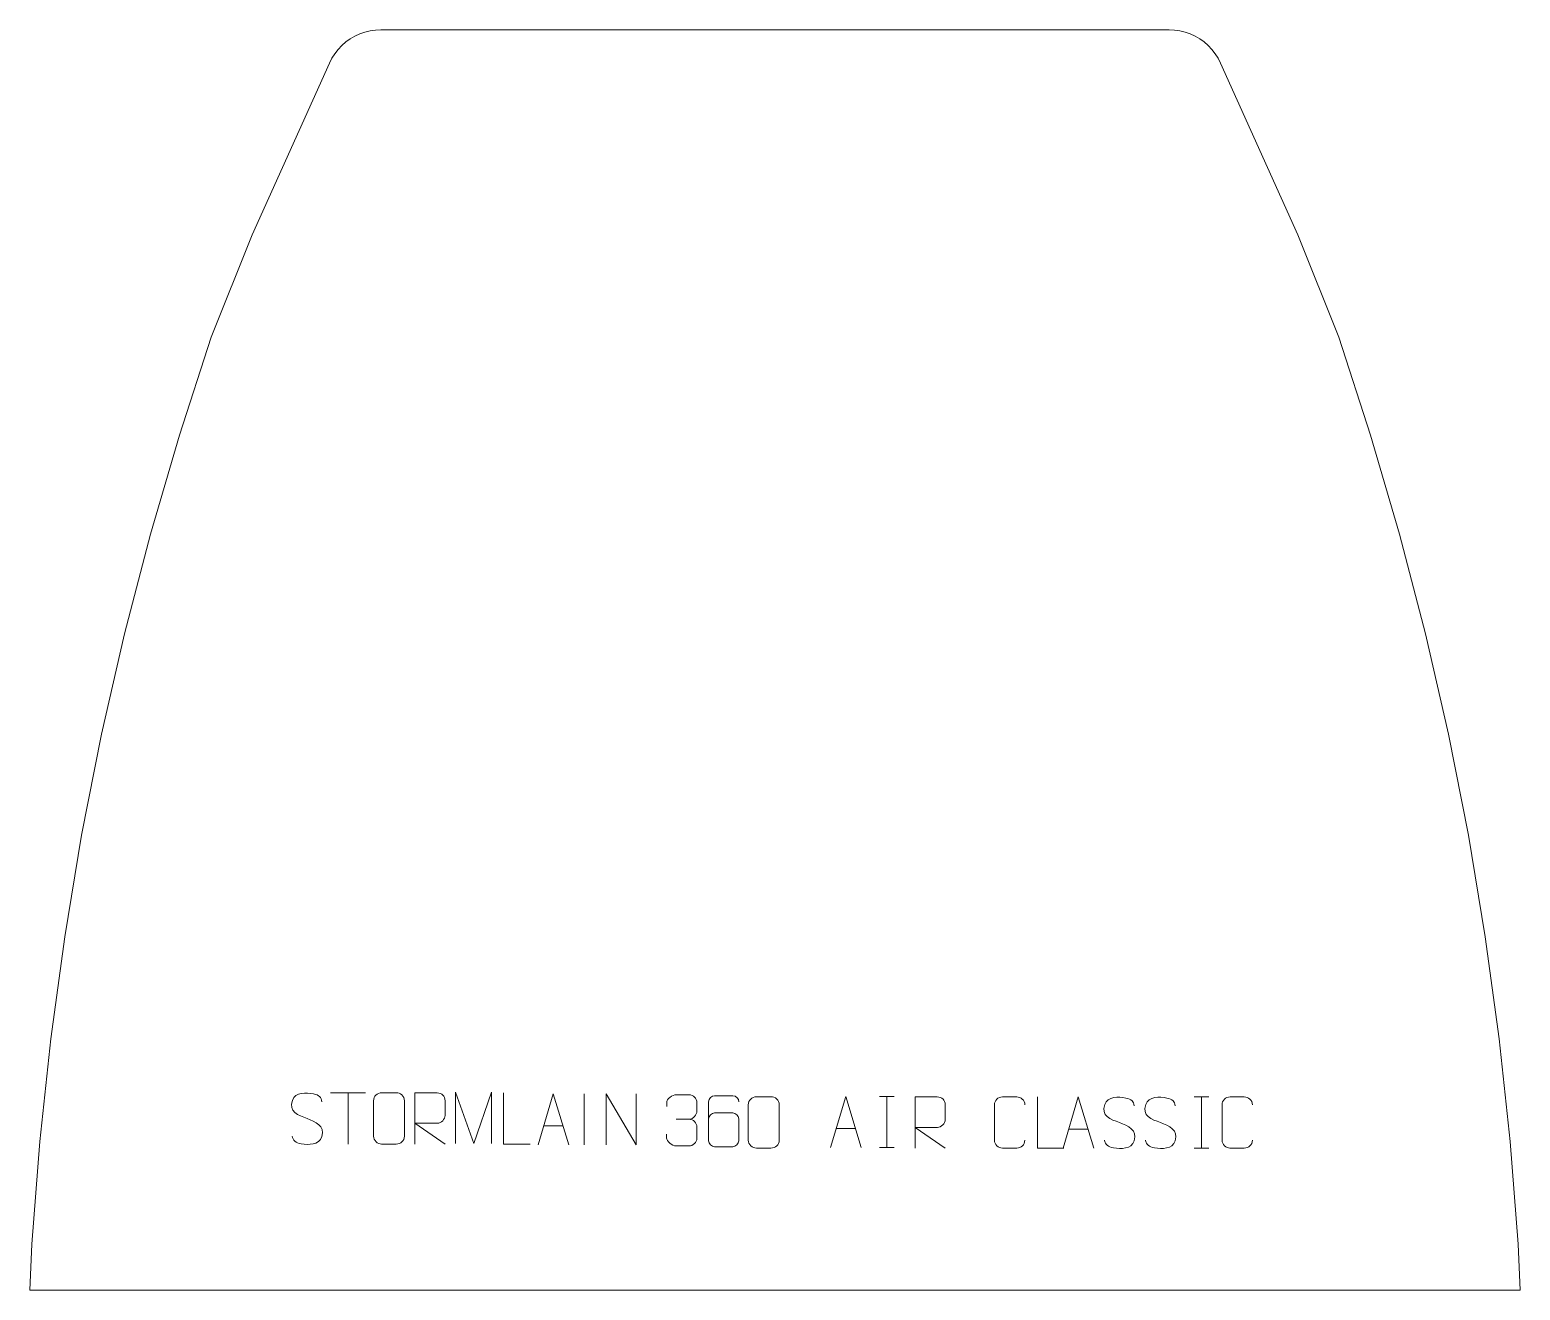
# Model space of a CAD drawing. Header units: millimetres. Extents: x -350 to 377, y 868 to 1483.
import ezdxf

# ---------------------------------------------------------------- set-up
doc = ezdxf.new("R2010")
doc.units = ezdxf.units.MM
doc.header["$MEASUREMENT"] = 0
doc.layers.add('layer 1', color=7, linetype='Continuous')

msp = doc.modelspace()

# ---------------------------------------------------------------- linework, layer by layer
at = {"layer": 'layer 1', "color": 242, "lineweight": 9}
msp.add_open_spline([(-178.9515, 1483.4444), (-178.9515, 1483.4444), (205.4459, 1483.4444), (205.4459, 1483.4444), (205.4459, 1483.4444), (205.4459, 1483.4444), (208.0757, 1483.3189), (208.0757, 1483.3189), (208.0757, 1483.3189), (208.0757, 1483.3189), (210.6812, 1482.9419), (210.6812, 1482.9419), (210.6812, 1482.9419), (210.6812, 1482.9419), (213.2397, 1482.3191), (213.2397, 1482.3191), (213.2397, 1482.3191), (213.2397, 1482.3191), (215.7246, 1481.4534), (215.7246, 1481.4534), (215.7246, 1481.4534), (215.7246, 1481.4534), (218.1174, 1480.3556), (218.1174, 1480.3556), (218.1174, 1480.3556), (218.1174, 1480.3556), (220.395, 1479.0329), (220.395, 1479.0329), (220.395, 1479.0329), (220.395, 1479.0329), (222.5345, 1477.4989), (222.5345, 1477.4989), (222.5345, 1477.4989), (222.5345, 1477.4989), (224.5187, 1475.7674), (224.5187, 1475.7674), (224.5187, 1475.7674), (224.5187, 1475.7674), (226.3263, 1473.855), (226.3263, 1473.855), (226.3263, 1473.855), (226.3263, 1473.855), (227.9459, 1471.7782), (227.9459, 1471.7782), (227.9459, 1471.7782), (227.9459, 1471.7782), (229.3578, 1469.5585), (229.3578, 1469.5585), (229.3578, 1469.5585), (229.3578, 1469.5585), (230.5514, 1467.2113), (230.5514, 1467.2113), (230.5514, 1467.2113), (230.5514, 1467.2113), (268.2469, 1383.4453), (268.2469, 1383.4453), (268.2469, 1383.4453), (268.2469, 1383.4453), (288.2467, 1333.4449), (288.2467, 1333.4449), (288.2467, 1333.4449), (288.2467, 1333.4449), (303.7573, 1285.6326), (303.7573, 1285.6326), (303.7573, 1285.6326), (303.7573, 1285.6326), (317.8426, 1237.3824), (317.8426, 1237.3824), (317.8426, 1237.3824), (317.8426, 1237.3824), (330.4913, 1188.736), (330.4913, 1188.736), (330.4913, 1188.736), (330.4913, 1188.736), (341.6921, 1139.7354), (341.6921, 1139.7354), (341.6921, 1139.7354), (341.6921, 1139.7354), (351.4336, 1090.4242), (351.4336, 1090.4242), (351.4336, 1090.4242), (351.4336, 1090.4242), (359.7092, 1040.8478), (359.7092, 1040.8478), (359.7092, 1040.8478), (359.7092, 1040.8478), (366.5117, 991.0448), (366.5117, 991.0448), (366.5117, 991.0448), (366.5117, 991.0448), (371.8326, 941.0632), (371.8326, 941.0632), (371.8326, 941.0632), (371.8326, 941.0632), (375.6704, 890.9456), (375.6704, 890.9456), (375.6704, 890.9456), (375.6704, 890.9456), (376.7226, 868.4456), (376.7226, 868.4456), (376.7226, 868.4456), (376.7226, 868.4456), (-350.2287, 868.4456), (-350.2287, 868.4456), (-350.2287, 868.4456), (-350.2287, 868.4456), (-349.176, 890.9456), (-349.176, 890.9456), (-349.176, 890.9456), (-349.176, 890.9456), (-345.3387, 941.0632), (-345.3387, 941.0632), (-345.3387, 941.0632), (-345.3387, 941.0632), (-340.0178, 991.0448), (-340.0178, 991.0448), (-340.0178, 991.0448), (-340.0178, 991.0448), (-333.2148, 1040.8478), (-333.2148, 1040.8478), (-333.2148, 1040.8478), (-333.2148, 1040.8478), (-324.9397, 1090.4242), (-324.9397, 1090.4242), (-324.9397, 1090.4242), (-324.9397, 1090.4242), (-315.1982, 1139.7354), (-315.1982, 1139.7354), (-315.1982, 1139.7354), (-315.1982, 1139.7354), (-303.9974, 1188.736), (-303.9974, 1188.736), (-303.9974, 1188.736), (-303.9974, 1188.736), (-291.3487, 1237.3824), (-291.3487, 1237.3824), (-291.3487, 1237.3824), (-291.3487, 1237.3824), (-277.2634, 1285.6326), (-277.2634, 1285.6326), (-277.2634, 1285.6326), (-277.2634, 1285.6326), (-261.7523, 1333.4449), (-261.7523, 1333.4449), (-261.7523, 1333.4449), (-261.7523, 1333.4449), (-241.753, 1383.4453), (-241.753, 1383.4453), (-241.753, 1383.4453), (-241.753, 1383.4453), (-204.0575, 1467.2113), (-204.0575, 1467.2113), (-204.0575, 1467.2113), (-204.0575, 1467.2113), (-202.8639, 1469.5585), (-202.8639, 1469.5585), (-202.8639, 1469.5585), (-202.8639, 1469.5585), (-201.452, 1471.7782), (-201.452, 1471.7782), (-201.452, 1471.7782), (-201.452, 1471.7782), (-199.8324, 1473.855), (-199.8324, 1473.855), (-199.8324, 1473.855), (-199.8324, 1473.855), (-198.0243, 1475.7674), (-198.0243, 1475.7674), (-198.0243, 1475.7674), (-198.0243, 1475.7674), (-196.0401, 1477.4989), (-196.0401, 1477.4989), (-196.0401, 1477.4989), (-196.0401, 1477.4989), (-193.9006, 1479.0329), (-193.9006, 1479.0329), (-193.9006, 1479.0329), (-193.9006, 1479.0329), (-191.6235, 1480.3556), (-191.6235, 1480.3556), (-191.6235, 1480.3556), (-191.6235, 1480.3556), (-189.2307, 1481.4534), (-189.2307, 1481.4534), (-189.2307, 1481.4534), (-189.2307, 1481.4534), (-186.7439, 1482.3191), (-186.7439, 1482.3191), (-186.7439, 1482.3191), (-186.7439, 1482.3191), (-184.1873, 1482.9419), (-184.1873, 1482.9419), (-184.1873, 1482.9419), (-184.1873, 1482.9419), (-181.5818, 1483.3189), (-181.5818, 1483.3189), (-181.5818, 1483.3189), (-181.5818, 1483.3189), (-178.9515, 1483.4444), (-178.9515, 1483.4444)], degree=3, knots=[0, 0, 0, 0, 0.01960784, 0.01960784, 0.01960784, 0.01960784, 0.03921569, 0.03921569, 0.03921569, 0.03921569, 0.05882353, 0.05882353, 0.05882353, 0.05882353, 0.07843137, 0.07843137, 0.07843137, 0.07843137, 0.09803922, 0.09803922, 0.09803922, 0.09803922, 0.11764706, 0.11764706, 0.11764706, 0.11764706, 0.1372549, 0.1372549, 0.1372549, 0.1372549, 0.15686275, 0.15686275, 0.15686275, 0.15686275, 0.17647059, 0.17647059, 0.17647059, 0.17647059, 0.19607843, 0.19607843, 0.19607843, 0.19607843, 0.21568627, 0.21568627, 0.21568627, 0.21568627, 0.23529412, 0.23529412, 0.23529412, 0.23529412, 0.25490196, 0.25490196, 0.25490196, 0.25490196, 0.2745098, 0.2745098, 0.2745098, 0.2745098, 0.29411765, 0.29411765, 0.29411765, 0.29411765, 0.31372549, 0.31372549, 0.31372549, 0.31372549, 0.33333333, 0.33333333, 0.33333333, 0.33333333, 0.35294118, 0.35294118, 0.35294118, 0.35294118, 0.37254902, 0.37254902, 0.37254902, 0.37254902, 0.39215686, 0.39215686, 0.39215686, 0.39215686, 0.41176471, 0.41176471, 0.41176471, 0.41176471, 0.43137255, 0.43137255, 0.43137255, 0.43137255, 0.45098039, 0.45098039, 0.45098039, 0.45098039, 0.47058824, 0.47058824, 0.47058824, 0.47058824, 0.49019608, 0.49019608, 0.49019608, 0.49019608, 0.50980392, 0.50980392, 0.50980392, 0.50980392, 0.52941176, 0.52941176, 0.52941176, 0.52941176, 0.54901961, 0.54901961, 0.54901961, 0.54901961, 0.56862745, 0.56862745, 0.56862745, 0.56862745, 0.58823529, 0.58823529, 0.58823529, 0.58823529, 0.60784314, 0.60784314, 0.60784314, 0.60784314, 0.62745098, 0.62745098, 0.62745098, 0.62745098, 0.64705882, 0.64705882, 0.64705882, 0.64705882, 0.66666667, 0.66666667, 0.66666667, 0.66666667, 0.68627451, 0.68627451, 0.68627451, 0.68627451, 0.70588235, 0.70588235, 0.70588235, 0.70588235, 0.7254902, 0.7254902, 0.7254902, 0.7254902, 0.74509804, 0.74509804, 0.74509804, 0.74509804, 0.76470588, 0.76470588, 0.76470588, 0.76470588, 0.78431373, 0.78431373, 0.78431373, 0.78431373, 0.80392157, 0.80392157, 0.80392157, 0.80392157, 0.82352941, 0.82352941, 0.82352941, 0.82352941, 0.84313725, 0.84313725, 0.84313725, 0.84313725, 0.8627451, 0.8627451, 0.8627451, 0.8627451, 0.88235294, 0.88235294, 0.88235294, 0.88235294, 0.90196078, 0.90196078, 0.90196078, 0.90196078, 0.92156863, 0.92156863, 0.92156863, 0.92156863, 0.94117647, 0.94117647, 0.94117647, 0.94117647, 0.96078431, 0.96078431, 0.96078431, 0.96078431, 1, 1, 1, 1], dxfattribs=at)
at = {"layer": 'layer 1', "color": 250, "lineweight": 9}
for points, knots in [([(-215.0202, 952.2598), (-219.2685, 953.7302), (-224.1766, 955.526), (-222.1715, 961.0463), (-222.1715, 961.0463), (-220.668, 965.1862), (-215.4544, 964.7977), (-211.8508, 964.1966), (-211.8508, 964.1966), (-208.9902, 963.7194), (-208.1255, 962.5062), (-207.8149, 960.4221)], [0, 0, 0, 0, 0.25, 0.25, 0.25, 0.25, 0.5, 0.5, 0.5, 0.5, 1, 1, 1, 1]), ([(-178.6009, 964.759), (-176.2348, 964.759), (-173.8683, 964.759), (-171.5018, 964.759), (-171.5018, 964.759), (-169.5213, 964.7946), (-167.4953, 963.3003), (-167.4682, 960.8582), (-167.4682, 960.8582), (-167.4686, 955.1008), (-167.4686, 949.343), (-167.4682, 943.5848), (-167.4682, 943.5848), (-167.6103, 941.2572), (-169.3167, 939.7749), (-171.5018, 939.7641), (-171.5018, 939.7641), (-173.8742, 939.7645), (-176.2466, 939.7645), (-178.6186, 939.7641), (-178.6186, 939.7641), (-180.5771, 939.6585), (-182.5835, 941.5464), (-182.5721, 943.5674), (-182.5721, 943.5674), (-182.5717, 949.348), (-182.5717, 955.1283), (-182.5721, 960.9081), (-182.5721, 960.9081), (-182.5678, 963.0501), (-180.7907, 964.7726), (-178.6009, 964.759)], [0, 0, 0, 0, 0.11111111, 0.11111111, 0.11111111, 0.11111111, 0.22222222, 0.22222222, 0.22222222, 0.22222222, 0.33333333, 0.33333333, 0.33333333, 0.33333333, 0.44444444, 0.44444444, 0.44444444, 0.44444444, 0.55555556, 0.55555556, 0.55555556, 0.55555556, 0.66666667, 0.66666667, 0.66666667, 0.66666667, 0.77777778, 0.77777778, 0.77777778, 0.77777778, 1, 1, 1, 1]), ([(-162.3522, 939.783), (-162.3522, 939.783), (-162.3522, 964.7365), (-162.3522, 964.7365), (-162.3522, 964.7365), (-158.7574, 964.7365), (-155.1619, 964.7365), (-151.5667, 964.7365), (-151.5667, 964.7365), (-149.2414, 964.6988), (-147.6841, 963.2088), (-147.6882, 960.8424), (-147.6882, 960.8424), (-147.6886, 958.8069), (-147.6886, 955.7475), (-147.6882, 953.7115), (-147.6882, 953.7115), (-147.6947, 951.836), (-149.507, 949.8942), (-151.5165, 949.8751), (-151.5165, 949.8751), (-151.5165, 949.8751), (-162.3522, 949.8751), (-162.3522, 949.8751), (-162.3522, 949.8751), (-162.3522, 949.8751), (-147.6975, 939.783), (-147.6975, 939.783)], [0, 0, 0, 0, 0.125, 0.125, 0.125, 0.125, 0.25, 0.25, 0.25, 0.25, 0.375, 0.375, 0.375, 0.375, 0.5, 0.5, 0.5, 0.5, 0.625, 0.625, 0.625, 0.625, 0.75, 0.75, 0.75, 0.75, 1, 1, 1, 1]), ([(-142.6529, 940.0442), (-142.6529, 940.0442), (-142.6529, 965.0021), (-142.6529, 965.0021), (-142.6529, 965.0021), (-142.6529, 965.0021), (-133.7278, 940.0442), (-133.7278, 940.0442), (-133.7278, 940.0442), (-133.7278, 940.0442), (-124.9679, 965.0016), (-124.9679, 965.0016), (-124.9679, 965.0016), (-124.9679, 965.0016), (-124.9679, 940.0442), (-124.9679, 940.0442)], [0, 0, 0, 0, 0.2, 0.2, 0.2, 0.2, 0.4, 0.4, 0.4, 0.4, 0.6, 0.6, 0.6, 0.6, 1, 1, 1, 1]), ([(-106.2391, 939.7829), (-106.2391, 939.7829), (-119.1882, 939.7829), (-119.1882, 939.7829), (-119.1882, 939.7829), (-119.1882, 939.7829), (-119.1882, 964.7365), (-119.1882, 964.7365)], [0, 0, 0, 0, 0.33333333, 0.33333333, 0.33333333, 0.33333333, 1, 1, 1, 1]), ([(-102.2548, 939.3788), (-102.2548, 939.3788), (-94.8838, 964.3323), (-94.8838, 964.3323), (-94.8838, 964.3323), (-94.8838, 964.3323), (-87.3139, 939.3788), (-87.3139, 939.3788)], [0, 0, 0, 0, 0.33333333, 0.33333333, 0.33333333, 0.33333333, 1, 1, 1, 1]), ([(-69.1118, 939.3788), (-69.1118, 939.3788), (-69.1118, 964.3323), (-69.1118, 964.3323), (-69.1118, 964.3323), (-69.1118, 964.3323), (-54.457, 939.3788), (-54.457, 939.3788), (-54.457, 939.3788), (-54.457, 939.3788), (-54.457, 964.3323), (-54.457, 964.3323)], [0, 0, 0, 0, 0.25, 0.25, 0.25, 0.25, 0.5, 0.5, 0.5, 0.5, 1, 1, 1, 1]), ([(-39.5923, 958.1007), (-39.5923, 958.1007), (-39.5923, 959.9579), (-39.5923, 959.9579), (-39.5923, 959.9579), (-39.6066, 961.6998), (-36.9421, 963.8179), (-34.883, 963.7952), (-34.883, 963.7952), (-32.8189, 963.7952), (-30.7549, 963.7952), (-28.6912, 963.7952), (-28.6912, 963.7952), (-26.4967, 963.804), (-24.8984, 961.9572), (-24.854, 960.0451), (-24.854, 960.0451), (-24.8544, 958.61), (-24.8544, 957.1749), (-24.854, 955.7394), (-24.854, 955.7394), (-24.9026, 954.0859), (-26.5052, 951.8559), (-28.7035, 951.8659), (-28.7035, 951.8659), (-26.4998, 951.8547), (-24.8918, 950.0515), (-24.8378, 947.992), (-24.8378, 947.992), (-24.8382, 946.2073), (-24.8382, 944.4226), (-24.8378, 942.6375), (-24.8378, 942.6375), (-24.8277, 940.5761), (-26.8826, 938.813), (-28.7035, 938.8211), (-28.7035, 938.8211), (-30.7688, 938.8214), (-32.834, 938.8214), (-34.8996, 938.8211), (-34.8996, 938.8211), (-37.0682, 938.8326), (-39.5992, 941.2328), (-39.6178, 942.6946), (-39.6178, 942.6946), (-39.6178, 942.6946), (-39.6178, 944.6032), (-39.6178, 944.6032)], [0, 0, 0, 0, 0.07692308, 0.07692308, 0.07692308, 0.07692308, 0.15384615, 0.15384615, 0.15384615, 0.15384615, 0.23076923, 0.23076923, 0.23076923, 0.23076923, 0.30769231, 0.30769231, 0.30769231, 0.30769231, 0.38461538, 0.38461538, 0.38461538, 0.38461538, 0.46153846, 0.46153846, 0.46153846, 0.46153846, 0.53846154, 0.53846154, 0.53846154, 0.53846154, 0.61538462, 0.61538462, 0.61538462, 0.61538462, 0.69230769, 0.69230769, 0.69230769, 0.69230769, 0.76923077, 0.76923077, 0.76923077, 0.76923077, 0.84615385, 0.84615385, 0.84615385, 0.84615385, 1, 1, 1, 1]), ([(-4.3545, 960.3962), (-4.3786, 961.7357), (-5.7348, 963.3889), (-7.3067, 963.3546), (-7.3067, 963.3546), (-10.2915, 963.3543), (-13.2767, 963.3543), (-16.2621, 963.3546), (-16.2621, 963.3546), (-17.4812, 963.3695), (-19.2094, 961.9319), (-19.2144, 960.3962), (-19.2144, 960.3962), (-19.2141, 954.0357), (-19.2141, 947.6749), (-19.2144, 941.3142), (-19.2144, 941.3142), (-19.2097, 940.1513), (-17.4812, 938.3802), (-16.2621, 938.3558), (-16.2621, 938.3558), (-13.2767, 938.3561), (-10.2915, 938.3561), (-7.3067, 938.3558), (-7.3067, 938.3558), (-6.0286, 938.3996), (-4.3589, 940.0141), (-4.3545, 941.3142), (-4.3545, 941.3142), (-4.3545, 944.8975), (-4.3545, 948.4806), (-4.3545, 952.0633), (-4.3545, 952.0633), (-4.393, 953.5415), (-5.9757, 954.9744), (-7.3067, 954.9724), (-7.3067, 954.9724), (-10.2915, 954.9727), (-13.2767, 954.9727), (-16.2621, 954.9724), (-16.2621, 954.9724), (-17.5916, 954.9774), (-19.2346, 953.4701), (-19.1929, 952.0416)], [0, 0, 0, 0, 0.08333333, 0.08333333, 0.08333333, 0.08333333, 0.16666667, 0.16666667, 0.16666667, 0.16666667, 0.25, 0.25, 0.25, 0.25, 0.33333333, 0.33333333, 0.33333333, 0.33333333, 0.41666667, 0.41666667, 0.41666667, 0.41666667, 0.5, 0.5, 0.5, 0.5, 0.58333333, 0.58333333, 0.58333333, 0.58333333, 0.66666667, 0.66666667, 0.66666667, 0.66666667, 0.75, 0.75, 0.75, 0.75, 0.83333333, 0.83333333, 0.83333333, 0.83333333, 1, 1, 1, 1]), ([(4.1914, 962.8075), (6.5575, 962.8075), (8.924, 962.8075), (11.2905, 962.8075), (11.2905, 962.8075), (13.271, 962.8431), (15.297, 961.3488), (15.3241, 958.9067), (15.3241, 958.9067), (15.3237, 953.1493), (15.3237, 947.3915), (15.3241, 941.6333), (15.3241, 941.6333), (15.182, 939.3057), (13.4756, 937.8234), (11.2905, 937.8126), (11.2905, 937.8126), (8.9181, 937.813), (6.5457, 937.813), (4.1737, 937.8126), (4.1737, 937.8126), (2.2152, 937.707), (0.2088, 939.5949), (0.2202, 941.6159), (0.2202, 941.6159), (0.2206, 947.3965), (0.2206, 953.1768), (0.2202, 958.9566), (0.2202, 958.9566), (0.2245, 961.0986), (2.0016, 962.8211), (4.1914, 962.8075)], [0, 0, 0, 0, 0.11111111, 0.11111111, 0.11111111, 0.11111111, 0.22222222, 0.22222222, 0.22222222, 0.22222222, 0.33333333, 0.33333333, 0.33333333, 0.33333333, 0.44444444, 0.44444444, 0.44444444, 0.44444444, 0.55555556, 0.55555556, 0.55555556, 0.55555556, 0.66666667, 0.66666667, 0.66666667, 0.66666667, 0.77777778, 0.77777778, 0.77777778, 0.77777778, 1, 1, 1, 1]), ([(40.35, 938.0248), (40.35, 938.0248), (47.721, 962.9783), (47.721, 962.9783), (47.721, 962.9783), (47.721, 962.9783), (55.2909, 938.0248), (55.2909, 938.0248)], [0, 0, 0, 0, 0.33333333, 0.33333333, 0.33333333, 0.33333333, 1, 1, 1, 1]), ([(81.5979, 937.7844), (81.5979, 937.7844), (81.5979, 962.7379), (81.5979, 962.7379), (81.5979, 962.7379), (85.1927, 962.7379), (88.7882, 962.7379), (92.3834, 962.7379), (92.3834, 962.7379), (94.7087, 962.7002), (96.266, 961.2102), (96.2619, 958.8438), (96.2619, 958.8438), (96.2615, 956.8083), (96.2615, 953.7489), (96.2619, 951.7129), (96.2619, 951.7129), (96.2554, 949.8374), (94.4431, 947.8956), (92.4336, 947.8765), (92.4336, 947.8765), (92.4336, 947.8765), (81.5979, 947.8765), (81.5979, 947.8765), (81.5979, 947.8765), (81.5979, 947.8765), (96.2526, 937.7844), (96.2526, 937.7844)], [0, 0, 0, 0, 0.125, 0.125, 0.125, 0.125, 0.25, 0.25, 0.25, 0.25, 0.375, 0.375, 0.375, 0.375, 0.5, 0.5, 0.5, 0.5, 0.625, 0.625, 0.625, 0.625, 0.75, 0.75, 0.75, 0.75, 1, 1, 1, 1]), ([(135.1315, 941.6148), (134.9917, 939.2914), (133.3145, 937.8118), (131.1668, 937.801), (131.1668, 937.801), (128.8349, 937.8014), (126.503, 937.8014), (124.1715, 937.801), (124.1715, 937.801), (122.2465, 937.6956), (120.2744, 939.5801), (120.2856, 941.5974), (120.2856, 941.5974), (120.286, 947.3675), (120.286, 953.1372), (120.2856, 958.9065), (120.2856, 958.9065), (120.2898, 961.0446), (122.0365, 962.7638), (124.1889, 962.7503), (124.1889, 962.7503), (126.5146, 962.7503), (128.8407, 962.7503), (131.1668, 962.7503), (131.1668, 962.7503), (133.1134, 962.7858), (135.1048, 961.2943), (135.1315, 958.8567)], [0, 0, 0, 0, 0.125, 0.125, 0.125, 0.125, 0.25, 0.25, 0.25, 0.25, 0.375, 0.375, 0.375, 0.375, 0.5, 0.5, 0.5, 0.5, 0.625, 0.625, 0.625, 0.625, 0.75, 0.75, 0.75, 0.75, 1, 1, 1, 1]), ([(154.1831, 937.797), (154.1831, 937.797), (141.234, 937.797), (141.234, 937.797), (141.234, 937.797), (141.234, 937.797), (141.234, 962.7506), (141.234, 962.7506)], [0, 0, 0, 0, 0.33333333, 0.33333333, 0.33333333, 0.33333333, 1, 1, 1, 1]), ([(153.7636, 937.7971), (153.7636, 937.7971), (161.1346, 962.7506), (161.1346, 962.7506), (161.1346, 962.7506), (161.1346, 962.7506), (168.7045, 937.7971), (168.7045, 937.7971)], [0, 0, 0, 0, 0.33333333, 0.33333333, 0.33333333, 0.33333333, 1, 1, 1, 1]), ([(181.234, 950.2738), (176.9857, 951.7442), (172.0776, 953.54), (174.0827, 959.0603), (174.0827, 959.0603), (175.5862, 963.2002), (180.7998, 962.8117), (184.4034, 962.2106), (184.4034, 962.2106), (187.264, 961.7334), (188.1287, 960.5202), (188.4393, 958.4361)], [0, 0, 0, 0, 0.25, 0.25, 0.25, 0.25, 0.5, 0.5, 0.5, 0.5, 1, 1, 1, 1]), ([(201.234, 950.2738), (196.9857, 951.7442), (192.0776, 953.54), (194.0827, 959.0603), (194.0827, 959.0603), (195.5862, 963.2002), (200.7998, 962.8117), (204.4034, 962.2106), (204.4034, 962.2106), (207.264, 961.7334), (208.1287, 960.5202), (208.4393, 958.4361)], [0, 0, 0, 0, 0.25, 0.25, 0.25, 0.25, 0.5, 0.5, 0.5, 0.5, 1, 1, 1, 1]), ([(246.1315, 941.6148), (245.9917, 939.2914), (244.3145, 937.8118), (242.1668, 937.801), (242.1668, 937.801), (239.8349, 937.8014), (237.503, 937.8014), (235.1715, 937.801), (235.1715, 937.801), (233.2465, 937.6956), (231.2744, 939.5801), (231.2856, 941.5974), (231.2856, 941.5974), (231.286, 947.3675), (231.286, 953.1372), (231.2856, 958.9065), (231.2856, 958.9065), (231.2898, 961.0446), (233.0365, 962.7638), (235.1889, 962.7503), (235.1889, 962.7503), (237.5146, 962.7503), (239.8407, 962.7503), (242.1668, 962.7503), (242.1668, 962.7503), (244.1134, 962.7858), (246.1048, 961.2943), (246.1315, 958.8567)], [0, 0, 0, 0, 0.125, 0.125, 0.125, 0.125, 0.25, 0.25, 0.25, 0.25, 0.375, 0.375, 0.375, 0.375, 0.5, 0.5, 0.5, 0.5, 0.625, 0.625, 0.625, 0.625, 0.75, 0.75, 0.75, 0.75, 1, 1, 1, 1]), ([(-215.0202, 952.2597), (-211.0016, 950.613), (-205.9721, 948.7247), (-207.8061, 943.3644), (-207.8061, 943.3644), (-209.2659, 939.098), (-214.1767, 939.3547), (-217.9028, 939.9094), (-217.9028, 939.9094), (-220.6528, 940.3192), (-221.8737, 941.5327), (-222.2517, 943.6449)], [0, 0, 0, 0, 0.25, 0.25, 0.25, 0.25, 0.5, 0.5, 0.5, 0.5, 1, 1, 1, 1]), ([(181.234, 950.2737), (185.2526, 948.627), (190.2821, 946.7387), (188.4481, 941.3784), (188.4481, 941.3784), (186.9883, 937.112), (182.0775, 937.3687), (178.3514, 937.9234), (178.3514, 937.9234), (175.6014, 938.3332), (174.3805, 939.5467), (174.0025, 941.6589)], [0, 0, 0, 0, 0.25, 0.25, 0.25, 0.25, 0.5, 0.5, 0.5, 0.5, 1, 1, 1, 1]), ([(201.234, 950.2737), (205.2526, 948.627), (210.2821, 946.7387), (208.4481, 941.3784), (208.4481, 941.3784), (206.9883, 937.112), (202.0775, 937.3687), (198.3514, 937.9234), (198.3514, 937.9234), (195.6014, 938.3332), (194.3805, 939.5467), (194.0025, 941.6589)], [0, 0, 0, 0, 0.25, 0.25, 0.25, 0.25, 0.5, 0.5, 0.5, 0.5, 1, 1, 1, 1])]:
    msp.add_open_spline(points, degree=3, knots=knots, dxfattribs=at)
for points in [[(-203.5138, 964.713), (-203.5138, 964.713), (-186.5266, 964.713), (-186.5266, 964.713)], [(-195.02, 939.783), (-195.02, 939.783), (-195.02, 964.7365), (-195.02, 964.7365)], [(-79.7844, 964.3426), (-79.7844, 964.3426), (-79.7844, 939.3685), (-79.7844, 939.3685)], [(64.2364, 962.9783), (64.2364, 962.9783), (71.4045, 962.9783), (71.4045, 962.9783)], [(67.8204, 962.9783), (67.8204, 962.9783), (67.8204, 938.0248), (67.8204, 938.0248)], [(217.65, 962.7506), (217.65, 962.7506), (224.8181, 962.7506), (224.8181, 962.7506)], [(221.234, 962.7506), (221.234, 962.7506), (221.234, 937.7971), (221.234, 937.7971)], [(-99.5322, 948.6282), (-99.5322, 948.6282), (-90.0365, 948.6282), (-90.0365, 948.6282)], [(-34.8826, 951.8555), (-34.8826, 951.8555), (-28.6862, 951.8555), (-28.6862, 951.8555)], [(43.0726, 947.2742), (43.0726, 947.2742), (52.5683, 947.2742), (52.5683, 947.2742)], [(156.4862, 947.0465), (156.4862, 947.0465), (165.9819, 947.0465), (165.9819, 947.0465)], [(64.2364, 938.0248), (64.2364, 938.0248), (71.4045, 938.0248), (71.4045, 938.0248)], [(217.65, 937.7971), (217.65, 937.7971), (224.8181, 937.7971), (224.8181, 937.7971)]]:
    msp.add_open_spline(points, degree=3, dxfattribs=at)

doc.saveas('drawing.dxf')
